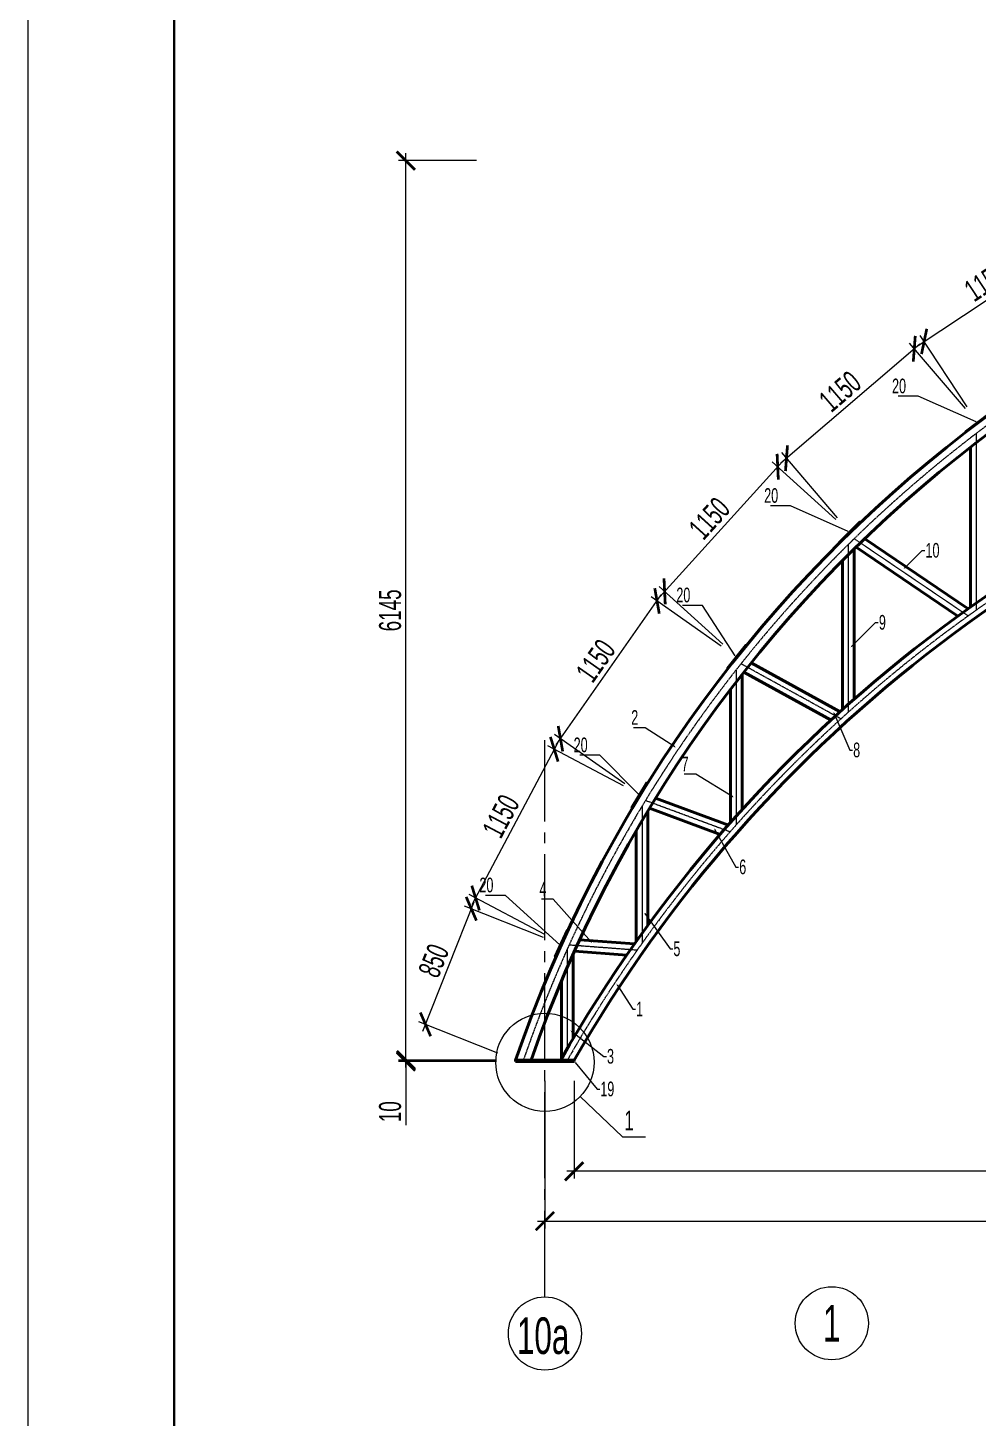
# Model space of a CAD drawing. Extents: x -483223 to 550073, y -164053 to -64662.
# Drawn here: x -216968 to -203975, y -108267 to -89263 of the extents above; entities that cross this region are included whole.
import ezdxf
from ezdxf import colors
from ezdxf.entities.mleader import LeaderData, LeaderLine
from ezdxf.enums import TextEntityAlignment as Align
from ezdxf.math import Vec2, Vec3

# ---------------------------------------------------------------- set-up
doc = ezdxf.new("R2010")
doc.units = 0
doc.header["$MEASUREMENT"] = 0
doc.linetypes.add('K5LT_AXLED', pattern=[16.25, 11.75, -1.5, 1.5, -1.5])
doc.linetypes.add('K5LT_THIN', pattern=[0])
doc.layers.get('0').update_dxf_attribs({"color": 40, "linetype": 'CONTINUOUS'})
doc.layers.get('Defpoints').update_dxf_attribs({"linetype": 'CONTINUOUS'})
for name, color, linetype, lineweight in [('tonkie', 8, 'CONTINUOUS', 15), ('ОСН. ТОНКА', 250, 'CONTINUOUS', 15), ('РАМКА', 250, 'CONTINUOUS', 40)]:
    doc.layers.add(name, color=color, linetype=linetype, lineweight=lineweight)
doc.styles.add('ГОСТ', font='isocpeur.ttf', dxfattribs={"oblique": 10})
doc.styles.add('РОЗМІР', font='ARIALN.TTF', dxfattribs={"width": 0.75})
doc.dimstyles.new('50', dxfattribs={"dimscale": 100, "dimtxt": 3, "dimasz": 2.5, "dimexe": 1, "dimexo": 2.625, "dimtad": 1, "dimdec": 0, "dimlfac": 0.5, "dimtxsty": 'ГОСТ', "dimblk": 'ARCHTICK', "dimcen": 2.5, "dimdle": 1, "dimclrd": 7, "dimclre": 7, "dimclrt": 7, "dimadec": 0, "dimazin": 0, "dimtfac": 1, "dimtdec": 0, "dimtmove": 0, "dimatfit": 3, "dimldrblk": 'ARCHTICK', "dimlwd": -1, "dimlwe": -1, "dimarcsym": 0})

# ---------------------------------------------------------------- blocks, each defined once
blk = doc.blocks.new('_ArchTick')
at = {"color": 0, "linetype": 'ByBlock', "const_width": 0.15}
blk.add_lwpolyline([(-0.5, -0.5), (0.5, 0.5)], dxfattribs=at)
blk = doc.blocks.new('*D512')
at = {"layer": 'Defpoints', "color": 0, "transparency": 16777216}
for p in [(-209899, -103393), (-192929, -103393), (-192929, -105573)]:
    blk.add_point(p, dxfattribs=at)
at = {"layer": 'tonkie', "color": 7, "transparency": 16777216}
for p, q in [((-209899, -103655), (-209899, -105673)), ((-192929, -103655), (-192929, -105673)), ((-209999, -105573), (-192829, -105573))]:
    blk.add_line(p, q, dxfattribs=at)
at = {"layer": 'tonkie', "color": 7, "transparency": 16777216, "xscale": 250, "yscale": 250, "zscale": 250, "rotation": 180}
blk.add_blockref('_ArchTick', (-209899, -105573), dxfattribs=at)
at = {"layer": 'tonkie', "color": 7, "transparency": 16777216, "xscale": 250, "yscale": 250, "zscale": 250}
blk.add_blockref('_ArchTick', (-192929, -105573), dxfattribs=at)
at = {"layer": 'tonkie', "color": 7, "transparency": 16777216, "insert": (-201414, -105357), "char_height": 300, "attachment_point": 5, "style": 'РОЗМІР'}
blk.add_mtext('8485', dxfattribs=at)
blk = doc.blocks.new('*D514')
at = {"layer": 'Defpoints', "color": 0, "transparency": 16777216}
for p in [(-210299, -103373), (-211799, -103393), (-210299, -103393)]:
    blk.add_point(p, dxfattribs=at)
at = {"layer": 'tonkie', "color": 7, "transparency": 16777216}
for p, q in [((-211799, -103373), (-211799, -103123)), ((-210561, -103373), (-211899, -103373)), ((-211799, -103373), (-211799, -103393)), ((-210561, -103393), (-211899, -103393)), ((-211799, -103393), (-211799, -104264))]:
    blk.add_line(p, q, dxfattribs=at)
at = {"layer": 'tonkie', "color": 7, "transparency": 16777216, "xscale": 250, "yscale": 250, "zscale": 250}
for p, rotation in [((-211799, -103373), 270), ((-211799, -103393), 90)]:
    blk.add_blockref('_ArchTick', p, dxfattribs=dict(at, rotation=rotation))
at = {"layer": 'tonkie', "color": 7, "transparency": 16777216, "insert": (-212014, -104078), "char_height": 300, "attachment_point": 5, "rotation": 90, "style": 'РОЗМІР'}
blk.add_mtext('10', dxfattribs=at)
blk = doc.blocks.new('*D515')
at = {"layer": 'Defpoints', "color": 0, "transparency": 16777216}
for p in [(-211799, -91079), (-210570, -91079), (-210299, -103373)]:
    blk.add_point(p, dxfattribs=at)
at = {"layer": 'tonkie', "color": 7, "transparency": 16777216}
for p, q in [((-211799, -103473), (-211799, -90979)), ((-210832, -91079), (-211899, -91079)), ((-210561, -103373), (-211899, -103373))]:
    blk.add_line(p, q, dxfattribs=at)
at = {"layer": 'tonkie', "color": 7, "transparency": 16777216, "xscale": 250, "yscale": 250, "zscale": 250}
for p, rotation in [((-211799, -91079), 90), ((-211799, -103373), 270)]:
    blk.add_blockref('_ArchTick', p, dxfattribs=dict(at, rotation=rotation))
at = {"layer": 'tonkie', "color": 7, "transparency": 16777216, "insert": (-212014, -97226), "char_height": 300, "attachment_point": 5, "rotation": 90, "style": 'РОЗМІР'}
blk.add_mtext('6145', dxfattribs=at)
blk = doc.blocks.new('*D471')
at = {"layer": 'Defpoints', "color": 0, "transparency": 16777216}
for p in [(-210905, -101304), (-209672, -101792), (-210299, -103373)]:
    blk.add_point(p, dxfattribs=at)
at = {"layer": 'tonkie', "color": 7, "transparency": 16777216}
for p, q in [((-211567, -102978), (-210868, -101211)), ((-209917, -101696), (-210998, -101267)), ((-210543, -103276), (-211624, -102848))]:
    blk.add_line(p, q, dxfattribs=at)
at = {"layer": 'tonkie', "color": 7, "transparency": 16777216, "xscale": 250, "yscale": 250, "zscale": 250}
for p, rotation in [((-210905, -101304), 68.3899789624715), ((-211531, -102885), 248.3899789624715)]:
    blk.add_blockref('_ArchTick', p, dxfattribs=dict(at, rotation=rotation))
at = {"layer": 'tonkie', "color": 7, "transparency": 16777216, "insert": (-211418, -102015), "char_height": 300, "attachment_point": 5, "rotation": 68.39, "style": 'РОЗМІР'}
blk.add_mtext('850', dxfattribs=at)
blk = doc.blocks.new('*D472')
at = {"layer": 'Defpoints', "color": 0, "transparency": 16777216}
for p in [(-209771, -99124), (-208593, -99747), (-209668, -101781)]:
    blk.add_point(p, dxfattribs=at)
at = {"layer": 'tonkie', "color": 7, "transparency": 16777216}
for p, q in [((-210893, -101246), (-209724, -99036)), ((-208825, -99624), (-209859, -99077)), ((-209900, -101658), (-210935, -101111))]:
    blk.add_line(p, q, dxfattribs=at)
at = {"layer": 'tonkie', "color": 7, "transparency": 16777216, "xscale": 250, "yscale": 250, "zscale": 250}
for p, rotation in [((-209771, -99124), 62.13208545009463), ((-210846, -101158), 242.1320854500946)]:
    blk.add_blockref('_ArchTick', p, dxfattribs=dict(at, rotation=rotation))
at = {"layer": 'tonkie', "color": 7, "transparency": 16777216, "insert": (-210499, -100040), "char_height": 300, "attachment_point": 5, "rotation": 62.1321, "style": 'РОЗМІР'}
blk.add_mtext('1150', dxfattribs=at)
blk = doc.blocks.new('*D473')
at = {"layer": 'Defpoints', "color": 0, "transparency": 16777216}
for p in [(-208366, -97097), (-207272, -97864), (-208593, -99747)]:
    blk.add_point(p, dxfattribs=at)
at = {"layer": 'tonkie', "color": 7, "transparency": 16777216}
for p, q in [((-209744, -99062), (-208309, -97015)), ((-207487, -97714), (-208448, -97040)), ((-208808, -99596), (-209768, -98923))]:
    blk.add_line(p, q, dxfattribs=at)
at = {"layer": 'tonkie', "color": 7, "transparency": 16777216, "xscale": 250, "yscale": 250, "zscale": 250}
for p, rotation in [((-208366, -97097), 54.95752594188248), ((-209686, -98980), 234.9575259418825)]:
    blk.add_blockref('_ArchTick', p, dxfattribs=dict(at, rotation=rotation))
at = {"layer": 'tonkie', "color": 7, "transparency": 16777216, "insert": (-209203, -97915), "char_height": 300, "attachment_point": 5, "rotation": 54.9575, "style": 'РОЗМІР'}
blk.add_mtext('1150', dxfattribs=at)
blk = doc.blocks.new('*D474')
at = {"layer": 'Defpoints', "color": 0, "transparency": 16777216}
for p in [(-206716, -95263), (-205726, -96162), (-207272, -97864)]:
    blk.add_point(p, dxfattribs=at)
at = {"layer": 'tonkie', "color": 7, "transparency": 16777216}
for p, q in [((-208329, -97040), (-206649, -95189)), ((-205921, -95985), (-206790, -95196)), ((-207467, -97688), (-208336, -96898))]:
    blk.add_line(p, q, dxfattribs=at)
at = {"layer": 'tonkie', "color": 7, "transparency": 16777216, "xscale": 250, "yscale": 250, "zscale": 250}
for p, rotation in [((-206716, -95263), 47.76514385461667), ((-208262, -96966), 227.7651438546167)]:
    blk.add_blockref('_ArchTick', p, dxfattribs=dict(at, rotation=rotation))
at = {"layer": 'tonkie', "color": 7, "transparency": 16777216, "insert": (-207649, -95969), "char_height": 300, "attachment_point": 5, "rotation": 47.7651, "style": 'РОЗМІР'}
blk.add_mtext('1150', dxfattribs=at)
blk = doc.blocks.new('*D475')
at = {"layer": 'Defpoints', "color": 0, "transparency": 16777216}
for p in [(-204849, -93650), (-203980, -94665), (-205726, -96162)]:
    blk.add_point(p, dxfattribs=at)
at = {"layer": 'tonkie', "color": 7, "transparency": 16777216}
for p, q in [((-206672, -95211), (-204773, -93585)), ((-204150, -94466), (-204914, -93574)), ((-205897, -95962), (-206661, -95070))]:
    blk.add_line(p, q, dxfattribs=at)
at = {"layer": 'tonkie', "color": 7, "transparency": 16777216, "xscale": 250, "yscale": 250, "zscale": 250}
for p, rotation in [((-204849, -93650), 40.58445831211459), ((-206596, -95146), 220.5844583121146)]:
    blk.add_blockref('_ArchTick', p, dxfattribs=dict(at, rotation=rotation))
at = {"layer": 'tonkie', "color": 7, "transparency": 16777216, "insert": (-205863, -94234), "char_height": 300, "attachment_point": 5, "rotation": 40.5845, "style": 'РОЗМІР'}
blk.add_mtext('1150', dxfattribs=at)
blk = doc.blocks.new('*D476')
at = {"layer": 'Defpoints', "color": 0, "transparency": 16777216}
for p in [(-202794, -92284), (-202059, -93399), (-203980, -94665)]:
    blk.add_point(p, dxfattribs=at)
at = {"layer": 'tonkie', "color": 7, "transparency": 16777216}
for p, q in [((-204798, -93605), (-202711, -92229)), ((-202204, -93180), (-202849, -92201)), ((-204124, -94446), (-204769, -93467))]:
    blk.add_line(p, q, dxfattribs=at)
at = {"layer": 'tonkie', "color": 7, "transparency": 16777216, "xscale": 250, "yscale": 250, "zscale": 250}
for p, rotation in [((-202794, -92284), 33.39121602563982), ((-204714, -93550), 213.3912160256398)]:
    blk.add_blockref('_ArchTick', p, dxfattribs=dict(at, rotation=rotation))
at = {"layer": 'tonkie', "color": 7, "transparency": 16777216, "insert": (-203873, -92737), "char_height": 300, "attachment_point": 5, "rotation": 33.3912, "style": 'РОЗМІР'}
blk.add_mtext('1150', dxfattribs=at)
blk = doc.blocks.new('*D519')
at = {"layer": 'Defpoints', "color": 0, "transparency": 16777216}
for p in [(-209499, -103393), (-192929, -104089), (-209499, -104893)]:
    blk.add_point(p, dxfattribs=at)
at = {"layer": 'tonkie', "color": 7, "transparency": 16777216}
for p, q in [((-209499, -103655), (-209499, -104993)), ((-192929, -104351), (-192929, -104993)), ((-192829, -104893), (-209599, -104893))]:
    blk.add_line(p, q, dxfattribs=at)
at = {"layer": 'tonkie', "color": 7, "transparency": 16777216, "xscale": 250, "yscale": 250, "zscale": 250, "rotation": 180}
blk.add_blockref('_ArchTick', (-209499, -104893), dxfattribs=at)
at = {"layer": 'tonkie', "color": 7, "transparency": 16777216, "xscale": 250, "yscale": 250, "zscale": 250}
blk.add_blockref('_ArchTick', (-192929, -104893), dxfattribs=at)
at = {"layer": 'tonkie', "color": 7, "transparency": 16777216, "insert": (-201214, -104677), "char_height": 300, "attachment_point": 5, "style": 'РОЗМІР'}
blk.add_mtext('8285', dxfattribs=at)

msp = doc.modelspace()

# ---------------------------------------------------------------- linework, layer by layer
at = {"color": 0}
msp.add_circle((-205976.7254, -106969.8416), 500, dxfattribs=at)
at = {"layer": 'tonkie', "color": 0, "linetype": 'K5LT_AXLED'}
for p, q in [((-204000.6361, -94806.7141), (-204000.6361, -97221.9462)), ((-205752.1069, -96326.9984), (-205752.1069, -98618.8844)), ((-204112.504, -97301.5476), (-205671.4872, -96245.2561)), ((-207283.2873, -98039.8047), (-207283.2873, -100158.8485)), ((-205851.0948, -98708.3898), (-207217.6892, -97955.8261)), ((-208570.6491, -99903.5734), (-208570.6491, -101776.9709)), ((-207367.0098, -100253.7992), (-208522.778, -99825.8254)), ((-209590.7809, -103212.5873), (-209590.7809, -101852.7752)), ((-209565.55, -101796.7041), (-208634.5912, -101867.4391))]:
    msp.add_line(p, q, dxfattribs=at)
at = {"layer": 'tonkie', "color": 0, "lineweight": 50}
for p, q in [((-204080.6361, -94994.5284), (-204080.6361, -97180.5588)), ((-204113.7259, -97204.0859), (-205526.5406, -96246.8311)), ((-205672.1069, -96388.5598), (-205672.1069, -98440.6471)), ((-204252.0871, -97303.6066), (-205643.7394, -96360.6904)), ((-205832.1069, -96548.0661), (-205832.1069, -98583.2444)), ((-205862.5591, -98610.7484), (-207077.4448, -97941.7285)), ((-207203.2873, -98099.8478), (-207203.2873, -99949.9219)), ((-205987.3399, -98724.6897), (-207178.6756, -98068.6384)), ((-207363.2873, -98306.2327), (-207363.2873, -100128.501)), ((-207503.3846, -100288.609), (-208470.1628, -99930.617)), ((-207390.812, -100159.6768), (-208385.1459, -99791.4811)), ((-208490.6491, -99964.5685), (-208490.6491, -101529.191)), ((-208650.6491, -100235.6789), (-208650.6491, -101751.4554)), ((-209423.8155, -101727.2426), (-208673.837, -101784.2266)), ((-209510.7809, -103076.2845), (-209510.7809, -101918.798)), ((-209494.4341, -101882.3381), (-208780.3146, -101936.5976)), ((-209670.7809, -103351.5056), (-209670.7809, -102287.6179)), ((-210298.5622, -103372.7396), (-209498.5622, -103372.7396)), ((-210298.5622, -103392.7396), (-210298.5622, -103372.7396)), ((-209498.5622, -103392.7396), (-209498.5622, -103372.7396)), ((-210298.5622, -103392.7396), (-209498.5622, -103392.7396))]:
    msp.add_line(p, q, dxfattribs=at)
at = {"layer": 'tonkie', "color": 0, "linetype": 'K5LT_AXLED', "ltscale": 100}
msp.add_line((-209898.5622, -106609.8364), (-209898.5622, -98999.2606), dxfattribs=at)
at = {"layer": 'tonkie', "color": 0, "lineweight": 40}
for points in [[(-204139.0512, -94785.845), (-203820.0044, -94544.5794), (-203827.2423, -94535.008), (-204146.2892, -94776.2736)], [(-205869.2134, -96301.6759), (-205583.6073, -96021.6239), (-205592.0089, -96013.0557), (-205877.615, -96293.1077)], [(-207396.1491, -98021.3393), (-207148.2965, -97707.3822), (-207157.7152, -97699.9466), (-207405.5679, -98013.9037)], [(-208702.9563, -99928.9939), (-208495.8367, -99586.7929), (-208506.1028, -99580.5794), (-208713.2223, -99922.7803)], [(-209750.5852, -101962.8406), (-209585.2489, -101598.6101), (-209596.1758, -101593.65), (-209761.5122, -101957.8805)]]:
    msp.add_lwpolyline(points, close=True, dxfattribs=at)
at = {"layer": 'tonkie', "color": 0}
msp.add_lwpolyline([(-209414.7853, -103868.5895), (-208839.3078, -104422.7418), (-208523.8301, -104422.7418)], dxfattribs=at)
msp.add_circle((-209898.5622, -103402.7396), 671.6072, dxfattribs=at)
at = {"layer": 'tonkie', "color": 0, "lineweight": 50}
for centre, radius, start, end in [((-192928.5622, -109331.5448), 18363.6668, 96.31530477, 161.0653898), ((-192928.5622, -109331.5448), 18163.6668, 96.38513025, 160.84882336), ((-192928.5622, -112900.4902), 19273.946, 104.57742009, 150.37421242), ((-192928.5622, -112900.4902), 19113.946, 104.42486562, 150.10109668)]:
    msp.add_arc(centre, radius, start, end, dxfattribs=at)
at = {"layer": 'tonkie', "color": 0, "linetype": 'K5LT_AXLED'}
for centre, radius, start, end in [((-192928.5622, -109331.5448), 18263.6668, 96.28689908, 160.95773479), ((-192928.5622, -112900.4902), 19193.946, 104.5013894, 150.23831678)]:
    msp.add_arc(centre, radius, start, end, dxfattribs=at)
at = {"layer": 'tonkie', "color": 0, "linetype": 'K5LT_THIN'}
msp.add_arc((-209898.5622, -107109.8364), 500, 0, 359.99999427, dxfattribs=at)
at = {"layer": 'ОСН. ТОНКА', "color": 0, "ltscale": 40}
msp.add_lwpolyline([(-216968.0326, -73022.1397), (-216968.0326, -132422.1397), (-132868.0326, -132422.1397), (-132868.0326, -73022.1397), (-216968.0326, -73022.1397)], dxfattribs=at)
at = {"layer": 'РАМКА', "color": 0, "ltscale": 40}
msp.add_lwpolyline([(-133368.0326, -131922.1397), (-133368.0326, -131922.1397), (-133368.0326, -73522.1397), (-214968.0326, -73522.1397), (-214968.0326, -131922.1397), (-133368.0326, -131922.1397)], dxfattribs=at)

# ---------------------------------------------------------------- texts
at = {"color": 0, "style": 'РОЗМІР', "width": 0.75}
msp.add_text('1', height=500, dxfattribs=at).set_placement((-205976.7254, -106969.8416), align=Align.MIDDLE_CENTER)
at = {"layer": 'tonkie', "color": 0, "style": 'РОЗМІР', "width": 0.75}
for s, height, p in [('1', 270, (-208812.3078, -104332.7418)), ('10а', 500, (-210281.4751, -107389.8979))]:
    msp.add_text(s, height=height, dxfattribs=at).set_placement(p)

# ---------------------------------------------------------------- dimensions: what is measured, and where the dimension line sits
at = {"layer": 'tonkie', "color": 0}
dim = msp.add_linear_dim(base=(-211798.5622, -91079.3159), p1=(-210298.5622, -103372.7396), p2=(-210569.6406, -91079.3159), angle=90, text='6145', dimstyle='50', override={"dimtxsty": 'РОЗМІР'}, dxfattribs=at)
dim.commit()
dim.dimension.update_dxf_attribs({"geometry": '*D515', "text_midpoint": (-212014.2341, -97226.0278)})
for p1, p2, distance, picture, middle in [((-203979.5278, -94665.2122), (-202059.1279, -93399.3642), 1335.3387, '*D476', (-203872.9308, -92737.2994)), ((-205726.4104, -96161.6499), (-203979.5278, -94665.2122), 1337.1019, '*D475', (-205863.1544, -94234.1804)), ((-207272.2228, -97864.3607), (-205726.4104, -96161.6499), 1337.0195, '*D474', (-207648.9228, -95969.3309)), ((-208592.6666, -99747.1777), (-207272.2228, -97864.3607), 1335.8792, '*D473', (-209202.7409, -97914.8941)), ((-209667.9171, -101780.7253), (-208592.6666, -99747.1777), 1332.9665, '*D472', (-210499.3308, -100040.064)), ((-210298.5622, -103372.7396), (-209672.4741, -101792.2291), 1325.2203, '*D471', (-211418.1043, -102014.9935))]:
    dim = msp.add_aligned_dim(p1=p1, p2=p2, distance=distance, dimstyle='50', override={"dimtxsty": 'РОЗМІР'}, dxfattribs=at)
    dim.commit()
    dim.dimension.update_dxf_attribs({"geometry": picture, "text_midpoint": middle})
dim = msp.add_linear_dim(base=(-211798.5622, -103392.7396), p1=(-210298.5622, -103372.7396), p2=(-210298.5622, -103392.7396), angle=90, dimstyle='50', override={"dimtxsty": 'РОЗМІР'}, dxfattribs=at)
dim.commit()
dim.dimension.update_dxf_attribs({"geometry": '*D514', "text_midpoint": (-212014.2341, -104078.4064)})
for base, p1, p2, picture, middle in [((-192928.5622, -105572.7396), (-209898.5622, -103392.7396), (-192928.5622, -103392.7393), '*D512', (-201413.5622, -105357.0677)), ((-209498.5622, -104892.7396), (-192928.5622, -104088.8117), (-209498.5622, -103392.7396), '*D519', (-201213.5622, -104677.0677))]:
    dim = msp.add_linear_dim(base=base, p1=p1, p2=p2, dimstyle='50', override={"dimtxsty": 'РОЗМІР'}, dxfattribs=at)
    dim.commit()
    dim.dimension.update_dxf_attribs({"geometry": picture, "text_midpoint": middle})

# ---------------------------------------------------------------- leaders
at = {"layer": 'tonkie', "color": 0, "ltscale": 50}
ml = msp.add_multileader_mtext('Standard', dxfattribs=at)
ml.set_content('20', style='РОЗМІР')
ml.set_leader_properties()
ml.build(insert=Vec2(0, 0))
ml.multileader.update_dxf_attribs({"text_right_attachment_type": 6, "dogleg_length": 0.36, "arrow_head_size": 18})
ctx = ml.context
ctx.base_point, ctx.char_height, ctx.arrow_head_size, ctx.landing_gap_size, ctx.plane_origin = Vec3(-205026.1192, -94161.9598), 200, 18, 9, Vec3(-203986.7658, -94655.6408)
ctx.right_attachment, ctx.text_align_type = 6, 2
notes = []
notes.append((ctx, [(1, (1, 1, 0), (-204794.2883, -94300.2545), (-1, 0), 36, [(0, [(-203986.7658, -94655.6408)], 0, [])])]))
ctx.mtext.insert, ctx.mtext.alignment, ctx.mtext.flow_direction = Vec3(-204961.4575, -94058.5492), 3, 5
ml = msp.add_multileader_mtext('Standard', dxfattribs=at)
ml.set_content('20', style='РОЗМІР')
ml.set_leader_properties()
ml.build(insert=Vec2(0, 0))
ml.multileader.update_dxf_attribs({"text_right_attachment_type": 6, "dogleg_length": 0.36, "arrow_head_size": 18})
ctx = ml.context
ctx.base_point, ctx.char_height, ctx.arrow_head_size, ctx.landing_gap_size, ctx.plane_origin = Vec3(-206774.1654, -95659.4007), 200, 18, 9, Vec3(-205734.8119, -96153.0817)
ctx.right_attachment, ctx.text_align_type = 6, 2
notes.append((ctx, [(1, (1, 1, 0), (-206542.3345, -95797.6954), (-1, 0), 36, [(0, [(-205734.8119, -96153.0817)], 0, [])])]))
ctx.mtext.insert, ctx.mtext.alignment, ctx.mtext.flow_direction = Vec3(-206709.5037, -95555.9901), 3, 5
ml = msp.add_multileader_mtext('Standard', dxfattribs=at)
ml.set_content('10', style='РОЗМІР')
ml.set_leader_properties()
ml.build(insert=Vec2(0, 0))
ml.multileader.update_dxf_attribs({"text_right_attachment_type": 6, "dogleg_length": 0.36, "arrow_head_size": 18})
ctx = ml.context
ctx.base_point, ctx.char_height, ctx.arrow_head_size, ctx.landing_gap_size, ctx.plane_origin = Vec3(-204704.2618, -96406.9636), 200, 18, 9, Vec3(-204993.4649, -96660.1667)
ctx.right_attachment = 6
notes.append((ctx, [(0, (1, 1, 0), (-204740.2618, -96406.9636), (1, 0), 36, [(0, [(-204993.4649, -96660.1667)], 0, [])])]))
ctx.mtext.insert, ctx.mtext.flow_direction = Vec3(-204695.2618, -96305.2583), 5
ml = msp.add_multileader_mtext('Standard', dxfattribs=at)
ml.set_content('20', style='РОЗМІР')
ml.set_leader_properties()
ml.build(insert=Vec2(0, 0))
ml.multileader.update_dxf_attribs({"text_right_attachment_type": 6, "dogleg_length": 0.36, "arrow_head_size": 18})
ctx = ml.context
ctx.base_point, ctx.char_height, ctx.arrow_head_size, ctx.landing_gap_size, ctx.plane_origin = Vec3(-207975.3132, -97019.128), 200, 18, 9, Vec3(-207287.5115, -97864.3607)
ctx.right_attachment, ctx.text_align_type = 6, 2
notes.append((ctx, [(1, (1, 1, 0), (-207743.4824, -97157.4227), (-1, 0), 36, [(0, [(-207287.5115, -97864.3607)], 0, [])])]))
ctx.mtext.insert, ctx.mtext.alignment, ctx.mtext.flow_direction = Vec3(-207910.6516, -96915.7174), 3, 5
ml = msp.add_multileader_mtext('Standard', dxfattribs=at)
ml.set_content('9', style='РОЗМІР')
ml.set_leader_properties()
ml.build(insert=Vec2(0, 0))
ml.multileader.update_dxf_attribs({"text_right_attachment_type": 6, "dogleg_length": 0.36, "arrow_head_size": 18})
ctx = ml.context
ctx.base_point, ctx.char_height, ctx.arrow_head_size, ctx.landing_gap_size, ctx.plane_origin = Vec3(-205341.51, -97391.1594), 200, 18, 9, Vec3(-205719.6728, -97733.3222)
ctx.right_attachment = 6
notes.append((ctx, [(0, (1, 1, 0), (-205377.51, -97391.1594), (1, 0), 36, [(0, [(-205719.6728, -97733.3222)], 0, [])])]))
ctx.mtext.insert, ctx.mtext.flow_direction = Vec3(-205332.51, -97289.4541), 5
ml = msp.add_multileader_mtext('Standard', dxfattribs=at)
ml.set_content('2', style='РОЗМІР')
ml.set_leader_properties()
ml.build(insert=Vec2(0, 0))
ml.multileader.update_dxf_attribs({"text_right_attachment_type": 6, "dogleg_length": 0.36, "arrow_head_size": 18})
ctx = ml.context
ctx.base_point, ctx.char_height, ctx.arrow_head_size, ctx.landing_gap_size, ctx.plane_origin = Vec3(-208661.8525, -98689.9698), 200, 18, 9, Vec3(-208109.4953, -99101.9632)
ctx.right_attachment, ctx.text_align_type = 6, 2
notes.append((ctx, [(0, (1, 1, 0), (-208526.2017, -98829.9698), (-1, 0), 36, [(0, [(-208109.4953, -99101.9632)], 0, [])])]))
ctx.mtext.insert, ctx.mtext.alignment, ctx.mtext.flow_direction = Vec3(-208622.8843, -98589.9698), 3, 5
ml = msp.add_multileader_mtext('Standard', dxfattribs=at)
ml.set_content('8', style='РОЗМІР')
ml.set_leader_properties()
ml.build(insert=Vec2(0, 0))
ml.multileader.update_dxf_attribs({"text_right_attachment_type": 6, "dogleg_length": 0.36, "arrow_head_size": 18})
ctx = ml.context
ctx.base_point, ctx.char_height, ctx.arrow_head_size, ctx.landing_gap_size, ctx.plane_origin = Vec3(-205693.5365, -99135.3404), 200, 18, 9, Vec3(-205957.7019, -98610.8033)
ctx.right_attachment = 6
notes.append((ctx, [(0, (1, 1, 0), (-205729.5365, -99135.3404), (1, 0), 36, [(0, [(-205957.7019, -98610.8033)], 0, [])])]))
ctx.mtext.insert, ctx.mtext.flow_direction = Vec3(-205684.5365, -99033.6351), 5
ml = msp.add_multileader_mtext('Standard', dxfattribs=at)
ml.set_content('20', style='РОЗМІР')
ml.set_leader_properties()
ml.build(insert=Vec2(0, 0))
ml.multileader.update_dxf_attribs({"text_right_attachment_type": 6, "dogleg_length": 0.36, "arrow_head_size": 18})
ctx = ml.context
ctx.base_point, ctx.char_height, ctx.arrow_head_size, ctx.landing_gap_size, ctx.plane_origin = Vec3(-209378.9834, -99067.8643), 200, 18, 9, Vec3(-208599.3965, -99757.8934)
ctx.right_attachment, ctx.text_align_type = 6, 2
notes.append((ctx, [(1, (1, 1, 0), (-209147.1526, -99206.159), (-1, 0), 36, [(0, [(-208599.3965, -99757.8934)], 0, [])])]))
ctx.mtext.insert, ctx.mtext.alignment, ctx.mtext.flow_direction = Vec3(-209314.3217, -98964.4537), 3, 5
ml = msp.add_multileader_mtext('Standard', dxfattribs=at)
ml.set_content('7', style='РОЗМІР')
ml.set_leader_properties()
ml.build(insert=Vec2(0, 0))
ml.multileader.update_dxf_attribs({"text_right_attachment_type": 6, "dogleg_length": 0.36, "arrow_head_size": 18})
ctx = ml.context
ctx.base_point, ctx.char_height, ctx.arrow_head_size, ctx.landing_gap_size, ctx.plane_origin = Vec3(-207969.6535, -99326.359), 200, 18, 9, Vec3(-207313.9031, -99785.7092)
ctx.right_attachment, ctx.text_align_type = 6, 2
notes.append((ctx, [(0, (1, 1, 0), (-207836.1514, -99466.359), (-1, 0), 36, [(0, [(-207313.9031, -99785.7092)], 0, [])])]))
ctx.mtext.insert, ctx.mtext.alignment, ctx.mtext.flow_direction = Vec3(-207934.9827, -99226.359), 3, 5
ml = msp.add_multileader_mtext('Standard', dxfattribs=at)
ml.set_content('6', style='РОЗМІР')
ml.set_leader_properties()
ml.build(insert=Vec2(0, 0))
ml.multileader.update_dxf_attribs({"text_right_attachment_type": 6, "dogleg_length": 0.36, "arrow_head_size": 18})
ctx = ml.context
ctx.base_point, ctx.char_height, ctx.arrow_head_size, ctx.landing_gap_size, ctx.plane_origin = Vec3(-207251.2165, -100733.6759), 200, 18, 9, Vec3(-207588.3939, -100200.0166)
ctx.right_attachment = 6
notes.append((ctx, [(0, (1, 1, 0), (-207287.2165, -100733.6759), (1, 0), 36, [(0, [(-207588.3939, -100200.0166)], 0, [])])]))
ctx.mtext.insert, ctx.mtext.flow_direction = Vec3(-207242.2165, -100631.9706), 5
ml = msp.add_multileader_mtext('Standard', dxfattribs=at)
ml.set_content('20', style='РОЗМІР')
ml.set_leader_properties()
ml.build(insert=Vec2(0, 0))
ml.multileader.update_dxf_attribs({"text_right_attachment_type": 6, "dogleg_length": 0.36, "arrow_head_size": 18})
ctx = ml.context
ctx.base_point, ctx.char_height, ctx.arrow_head_size, ctx.landing_gap_size, ctx.plane_origin = Vec3(-210667.2654, -100982.9437), 200, 18, 9, Vec3(-209679.9677, -101807.2726)
ctx.right_attachment, ctx.text_align_type = 6, 2
notes.append((ctx, [(1, (1, 1, 0), (-210435.4345, -101121.2384), (-1, 0), 36, [(0, [(-209679.9677, -101807.2726)], 0, [])])]))
ctx.mtext.insert, ctx.mtext.alignment, ctx.mtext.flow_direction = Vec3(-210602.6037, -100879.5331), 3, 5
ml = msp.add_multileader_mtext('Standard', dxfattribs=at)
ml.set_content('4', style='РОЗМІР')
ml.set_leader_properties()
ml.build(insert=Vec2(0, 0))
ml.multileader.update_dxf_attribs({"text_right_attachment_type": 6, "dogleg_length": 0.36, "arrow_head_size": 18})
ctx = ml.context
ctx.base_point, ctx.char_height, ctx.arrow_head_size, ctx.landing_gap_size, ctx.plane_origin = Vec3(-209923.6398, -101033.1186), 200, 18, 9, Vec3(-209250.434, -101775.1956)
ctx.right_attachment, ctx.text_align_type = 6, 2
notes.append((ctx, [(0, (1, 1, 0), (-209784.5102, -101173.1186), (-1, 0), 36, [(0, [(-209250.434, -101775.1956)], 0, [])])]))
ctx.mtext.insert, ctx.mtext.alignment, ctx.mtext.flow_direction = Vec3(-209877.7139, -100933.1186), 3, 5
ml = msp.add_multileader_mtext('Standard', dxfattribs=at)
ml.set_content('5', style='РОЗМІР')
ml.set_leader_properties()
ml.build(insert=Vec2(0, 0))
ml.multileader.update_dxf_attribs({"text_right_attachment_type": 6, "dogleg_length": 0.36, "arrow_head_size": 18})
ctx = ml.context
ctx.base_point, ctx.char_height, ctx.arrow_head_size, ctx.landing_gap_size, ctx.plane_origin = Vec3(-208151.1858, -101852.7359), 200, 18, 9, Vec3(-208543.1235, -101355.5664)
ctx.right_attachment = 6
notes.append((ctx, [(0, (1, 1, 0), (-208187.1858, -101852.7359), (1, 0), 36, [(0, [(-208543.1235, -101355.5664)], 0, [])])]))
ctx.mtext.insert, ctx.mtext.flow_direction = Vec3(-208142.1858, -101751.0306), 5
ml = msp.add_multileader_mtext('Standard', dxfattribs=at)
ml.set_content('1', style='РОЗМІР')
ml.set_leader_properties()
ml.build(insert=Vec2(0, 0))
ml.multileader.update_dxf_attribs({"text_right_attachment_type": 6, "dogleg_length": 0.36, "arrow_head_size": 18})
ctx = ml.context
ctx.base_point, ctx.char_height, ctx.arrow_head_size, ctx.landing_gap_size, ctx.plane_origin = Vec3(-208660.6266, -102674.7644), 200, 18, 9, Vec3(-208922.2213, -102327.2882)
ctx.right_attachment = 6
notes.append((ctx, [(0, (1, 1, 0), (-208696.6266, -102674.7644), (1, 0), 36, [(0, [(-208922.2213, -102327.2882)], 0, [])])]))
ctx.mtext.insert, ctx.mtext.flow_direction = Vec3(-208651.6266, -102574.7644), 5
ml = msp.add_multileader_mtext('Standard', dxfattribs=at)
ml.set_content('3', style='РОЗМІР')
ml.set_leader_properties()
ml.build(insert=Vec2(0, 0))
ml.multileader.update_dxf_attribs({"text_right_attachment_type": 6, "dogleg_length": 0.36, "arrow_head_size": 18})
ctx = ml.context
ctx.base_point, ctx.char_height, ctx.arrow_head_size, ctx.landing_gap_size, ctx.plane_origin = Vec3(-209058.5631, -103322.5806), 200, 18, 9, Vec3(-209550.8923, -102966.8078)
ctx.right_attachment = 6
notes.append((ctx, [(0, (1, 1, 0), (-209094.5631, -103322.5806), (1, 0), 36, [(0, [(-209550.8923, -102966.8078)], 0, [])])]))
ctx.mtext.insert, ctx.mtext.flow_direction = Vec3(-209049.5631, -103220.8753), 5
ml = msp.add_multileader_mtext('Standard', dxfattribs=at)
ml.set_content('19', style='РОЗМІР')
ml.set_leader_properties()
ml.build(insert=Vec2(0, 0))
ml.multileader.update_dxf_attribs({"text_right_attachment_type": 6, "dogleg_length": 0.36, "arrow_head_size": 18})
ctx = ml.context
ctx.base_point, ctx.char_height, ctx.arrow_head_size, ctx.landing_gap_size, ctx.plane_origin = Vec3(-209149.951, -103768.9433), 200, 18, 9, Vec3(-209498.5622, -103392.7396)
ctx.right_attachment = 6
notes.append((ctx, [(0, (1, 1, 0), (-209185.951, -103768.9433), (1, 0), 36, [(0, [(-209498.5622, -103392.7396)], 0, [])])]))
ctx.mtext.insert, ctx.mtext.flow_direction = Vec3(-209140.951, -103667.238), 5
for ctx, leaders in notes:
    for number, flags, end, landing, length, lines in leaders:
        leader = LeaderData()
        leader.index, (leader.has_last_leader_line, leader.has_dogleg_vector, leader.attachment_direction) = number, flags
        leader.last_leader_point, leader.dogleg_vector, leader.dogleg_length = Vec3(end), Vec3(landing), length
        for number, points, colour, breaks in lines:
            line = LeaderLine()
            line.index, line.vertices, line.color, line.breaks = number, Vec3.list(points), colors.encode_raw_color(colour), breaks
            leader.lines.append(line)
        ctx.leaders.append(leader)

doc.saveas('drawing.dxf')
